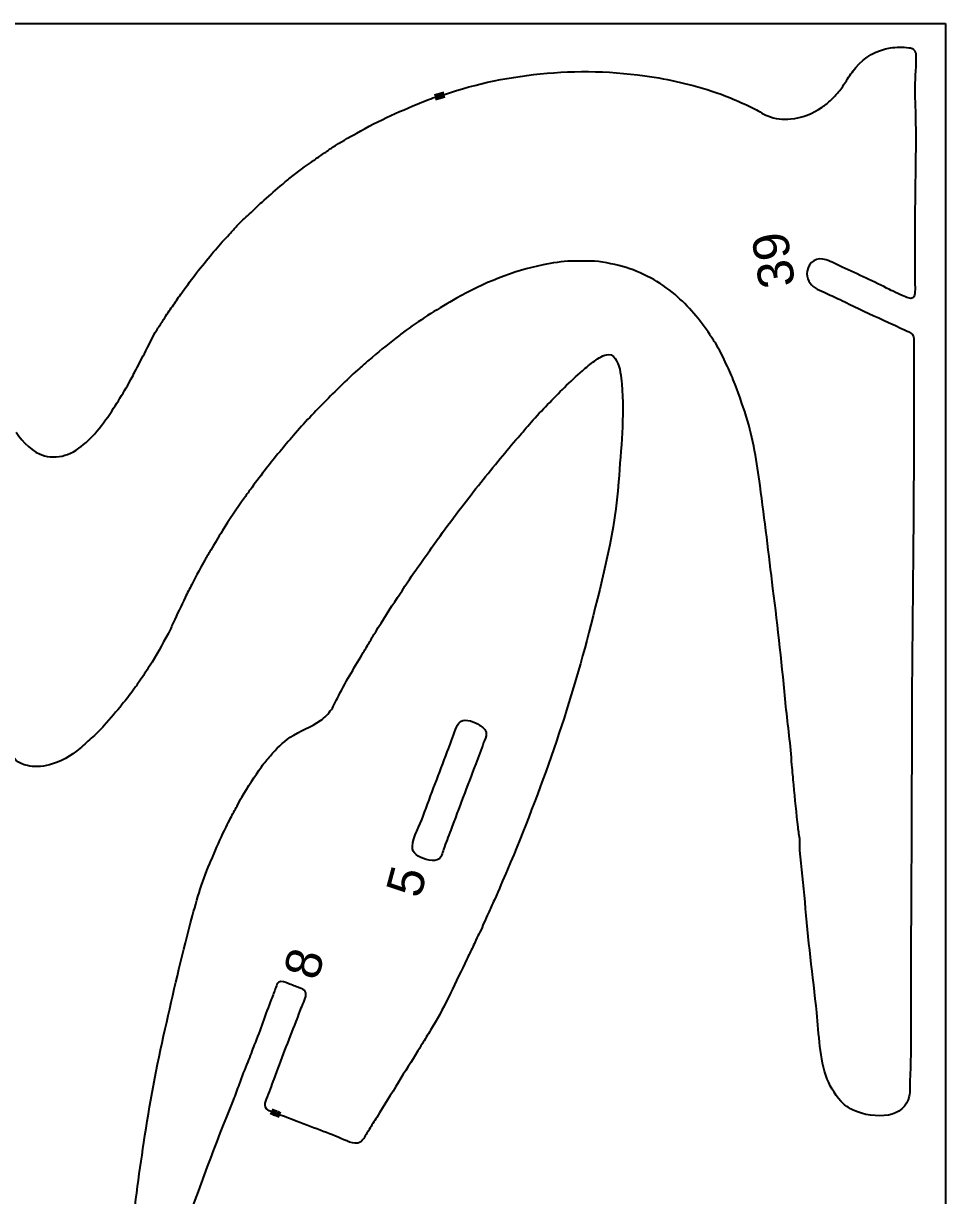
# Model space of a CAD drawing. Extents: x 0 to 181, y 67 to 296.
# Drawn here: x 90.6 to 180.6, y 181.3 to 295.7 of the extents above; entities that cross this region are included whole.
import ezdxf
from ezdxf.enums import TextEntityAlignment as Align

# ---------------------------------------------------------------- set-up
doc = ezdxf.new("R2010")
doc.units = 0
doc.layers.add('Cut', color=7, linetype='Continuous')
doc.layers.add('Stege', color=5, linetype='Continuous', lineweight=100)
doc.layers.add('Text', color=1, linetype='Continuous', lineweight=15)
doc.styles.add('textstyle19', font='')
doc.styles.add('textstyle20', font='')
doc.styles.add('textstyle29', font='')
doc.styles.get('textstyle19').set_extended_font_data('Arial')
doc.styles.get('textstyle20').set_extended_font_data('Arial')
doc.styles.get('textstyle29').set_extended_font_data('Arial')

msp = doc.modelspace()

# ---------------------------------------------------------------- linework, layer by layer
at = {"layer": 'Cut'}
for p, q in [((0.170826, 295.708873), (180.620413, 295.708873)), ((180.620413, 295.708873), (180.620413, 66.816444))]:
    msp.add_line(p, q, dxfattribs=at)
for points in [[(177.61091, 274.982906), (177.61091, 270.854701)], [(177.51262, 263.876068), (177.51262, 261.418803), (177.51262, 253.260684)]]:
    msp.add_lwpolyline(points, dxfattribs=at)
for points in [[(171.85498, 291.397413), (172.76515, 292.477892), (173.86011, 293.102618), (175.25191, 293.320076)], [(175.25215, 293.320098), (175.78685, 293.403704), (176.49257, 293.41832), (177.02138, 293.344671)], [(177.02138, 293.344671), (177.24351, 293.313719), (177.47646, 293.250224), (177.60817, 293.040993)], [(177.60817, 293.040993), (177.80868, 292.722629), (177.70941, 292.279368), (177.70941, 291.888889)], [(131.712912, 288.790508), (137.90049, 290.871382), (145.28015, 291.669442), (152.64507, 290.389935)], [(177.70941, 291.888889), (177.70941, 290.818967), (177.57475, 289.704037), (177.62091, 288.6453)], [(170.94579, 290.119635), (171.23673, 290.582368), (171.50605, 290.98359), (171.85498, 291.397413)], [(152.64507, 290.389935), (153.77737, 290.193255), (154.88413, 289.945248), (155.98695, 289.643132)], [(155.98695, 289.643132), (157.20968, 289.307922), (158.45994, 288.944208), (159.6237, 288.439358)], [(170.18896, 289.038439), (170.46122, 289.381925), (170.7099, 289.744352), (170.94579, 290.119635)], [(123.15789, 285.008524), (125.31831, 286.249246), (127.61831, 287.259733), (129.93994, 288.188333)], [(129.93994, 288.188333), (130.23481, 288.30639), (130.52182, 288.411306), (130.82455, 288.512093)], [(159.6237, 288.439358), (160.34515, 288.126224), (161.08233, 287.836758), (161.78609, 287.484602)], [(168.56814, 287.539124), (168.88955, 287.7573), (169.17361, 287.989226), (169.45276, 288.255977)], [(169.45276, 288.255977), (169.71716, 288.508377), (169.95994, 288.750841), (170.18896, 289.038439)], [(177.62091, 288.6453), (177.82044, 284.125308), (177.61091, 279.523145), (177.61091, 274.982906)], [(161.78609, 287.484602), (162.28836, 287.233185), (162.73853, 286.896686), (163.26045, 286.681332)], [(165.52114, 286.39334), (166.59742, 286.46745), (167.67763, 286.934233), (168.56814, 287.539124)], [(163.26045, 286.681332), (163.97896, 286.384789), (164.74955, 286.340263), (165.52114, 286.39334)], [(120.79891, 283.624691), (121.57148, 284.131575), (122.36665, 284.554225), (123.15789, 285.008524)], [(119.9143, 283.010276), (120.219, 283.215998), (120.49323, 283.424276), (120.79891, 283.624691)], [(118.93139, 282.327156), (119.26656, 282.56158), (119.57716, 282.782832), (119.9143, 283.010276)], [(116.67071, 280.639605), (117.40199, 281.224827), (118.15784, 281.78587), (118.93139, 282.327156)], [(115.6878, 279.837062), (116.01707, 280.107263), (116.34242, 280.376776), (116.67071, 280.639605)], [(113.91857, 278.283088), (114.50831, 278.794887), (115.07742, 279.336567), (115.6878, 279.837062)], [(112.84622, 277.273054), (113.21579, 277.612943), (113.54408, 277.958238), (113.91857, 278.283088)], [(111.56353, 276.06408), (111.9793, 276.497836), (112.41177, 276.873109), (112.84622, 277.273054)], [(110.86271, 275.277755), (111.10746, 275.541075), (111.3119, 275.801251), (111.56353, 276.06408)], [(108.86545, 273.017071), (109.30776, 273.548823), (109.754, 274.070648), (110.21203, 274.589721)], [(110.21203, 274.589721), (110.42336, 274.830336), (110.64451, 275.042644), (110.86271, 275.277755)], [(107.35669, 271.14955), (107.84028, 271.781362), (108.35041, 272.398332), (108.86545, 273.017071)], [(144.09378, 272.524141), (143.19934, 272.502221), (142.22823, 272.332277), (141.34165, 272.152012)], [(144.9784, 272.525641), (144.67665, 272.525641), (144.39357, 272.531541), (144.09378, 272.524141)], [(145.96131, 272.525248), (145.62908, 272.529148), (145.30964, 272.525641), (144.9784, 272.525641)], [(149.1066, 271.986124), (148.13353, 272.250231), (146.97566, 272.513256), (145.96131, 272.525248)], [(168.96129, 272.652043), (168.07569, 272.942295), (167.2756, 272.458214), (167.10458, 271.542735)], [(170.53394, 271.922235), (170.0071, 272.15715), (169.51073, 272.472073), (168.96129, 272.652043)], [(105.98553, 269.282028), (106.42883, 269.903716), (106.89079, 270.542605), (107.35669, 271.14955)], [(141.34165, 272.152012), (138.38605, 271.551359), (135.51105, 270.378359), (132.88866, 268.888863)], [(154.21772, 269.252564), (152.78071, 270.482769), (150.94562, 271.487103), (149.1066, 271.986124)], [(167.10458, 271.542735), (167.04168, 271.208645), (167.13408, 270.860303), (167.28248, 270.561303)], [(175.15359, 269.754043), (173.635, 270.511175), (172.08791, 271.229679), (170.53394, 271.922235)], [(167.28248, 270.561303), (167.42206, 270.279996), (167.60979, 270.088132), (167.88206, 269.918876)], [(167.88206, 269.918876), (168.16415, 269.742641), (168.46492, 269.632162), (168.76471, 269.486496)], [(177.61091, 270.854701), (177.61091, 270.303487), (177.70431, 269.625282), (177.57941, 269.193393)], [(105.16776, 268.102541), (105.42921, 268.481451), (105.71327, 268.89958), (105.98553, 269.282028)], [(132.88866, 268.888863), (131.19118, 267.924534), (129.55366, 266.911846), (127.97413, 265.768628)], [(157.62349, 265.350427), (156.66417, 266.785667), (155.52596, 268.133231), (154.21772, 269.252564)], [(168.76471, 269.486496), (169.32398, 269.214722), (169.78496, 269.014013), (170.33736, 268.760226)], [(170.33736, 268.760226), (170.63714, 268.622718), (170.9212, 268.470073), (171.22197, 268.324603)], [(176.72624, 269.021483), (176.32129, 269.185923), (175.57919, 269.541932), (175.15359, 269.754043)], [(177.57941, 269.193393), (177.44082, 268.712556), (177.04962, 268.890265), (176.72624, 269.021483)], [(104.75297, 267.512798), (104.89353, 267.720879), (105.02917, 267.900357), (105.16776, 268.102541)], [(171.22197, 268.324603), (172.48697, 267.712744), (173.77163, 267.115628), (175.0553, 266.543577)], [(103.68259, 265.841857), (103.89588, 266.177127), (104.10524, 266.488708), (104.31754, 266.824763)], [(104.31754, 266.824763), (104.46596, 267.060464), (104.59767, 267.283486), (104.75297, 267.512798)], [(175.0553, 266.543577), (175.64013, 266.282812), (176.24757, 265.983026), (176.82453, 265.713218)], [(102.43233, 263.482883), (102.87267, 264.279135), (103.18818, 265.066148), (103.68259, 265.841857)], [(127.97413, 265.768628), (127.63699, 265.524376), (127.31656, 265.266461), (126.99122, 265.013854)], [(158.19554, 264.465812), (158.00977, 264.764517), (157.82203, 265.053), (157.62349, 265.350427)], [(176.82453, 265.713218), (177.09877, 265.58485), (177.39167, 265.465231), (177.48112, 265.143526)], [(126.99122, 265.013854), (126.09383, 264.317564), (125.20724, 263.59847), (124.33737, 262.851461)], [(159.11652, 262.696581), (158.83541, 263.298906), (158.53955, 263.912436), (158.19554, 264.465812)], [(177.48112, 265.143526), (177.59022, 264.753214), (177.51262, 264.284368), (177.51262, 263.876068)], [(101.51233, 261.713652), (101.81998, 262.295631), (102.11288, 262.905622), (102.43233, 263.482883)], [(146.35475, 262.759585), (146.75479, 263.030376), (147.22069, 263.391594), (147.73082, 263.409483)], [(147.73078, 263.409483), (148.12197, 263.423243), (148.35394, 263.108517), (148.52496, 262.794479)], [(123.45276, 262.079094), (122.32143, 261.095008), (121.27464, 260.027081), (120.20917, 258.961512)], [(124.33737, 262.851461), (124.03857, 262.594923), (123.74763, 262.335141), (123.45276, 262.079094)], [(145.17526, 261.811966), (145.55958, 262.143303), (145.93898, 262.478376), (146.35475, 262.759585)], [(148.52496, 262.794479), (148.88274, 262.140256), (148.94761, 261.264979), (149.01543, 260.534188)], [(159.549, 261.811966), (159.40156, 262.115585), (159.26002, 262.38903), (159.11652, 262.696581)], [(100.64934, 260.141003), (100.82429, 260.444622), (100.98647, 260.723374), (101.15455, 261.025618)], [(101.15455, 261.025618), (101.28331, 261.258763), (101.3875, 261.47628), (101.51233, 261.713652)], [(143.43453, 260.197641), (143.99381, 260.749248), (144.57372, 261.293483), (145.17526, 261.811966)], [(159.90973, 260.92735), (159.79079, 261.233329), (159.69349, 261.515816), (159.549, 261.811966)], [(161.16391, 257.388889), (160.77665, 258.58135), (160.36284, 259.762017), (159.90973, 260.92735)], [(99.439379, 258.175191), (99.853183, 258.815652), (100.26699, 259.476263), (100.64934, 260.141003)], [(140.19094, 256.799145), (141.22496, 257.973423), (142.32582, 259.106321), (143.43453, 260.197641)], [(149.01543, 260.534188), (149.3162, 257.308291), (148.93093, 254.215282), (148.71172, 251)], [(120.20917, 258.961512), (119.09062, 257.843064), (118.0222, 256.706431), (116.9931, 255.521342)], [(97.790948, 255.914605), (98.407328, 256.65208), (98.929251, 257.386114), (99.439379, 258.175191)], [(162.51541, 250.606838), (162.19302, 252.894748), (161.87947, 255.181774), (161.16391, 257.388889)], [(138.90039, 255.324786), (139.33483, 255.821252), (139.7565, 256.306415), (140.19094, 256.799145)], [(89.924554, 255.816216), (90.583199, 254.843533), (91.524627, 253.864853), (92.687798, 253.534793)], [(94.948482, 253.66031), (95.746994, 253.963144), (96.3619, 254.483494), (96.970516, 255.041293)], [(96.970516, 255.041293), (97.26873, 255.314639), (97.52861, 255.60037), (97.790948, 255.914605)], [(116.9931, 255.521342), (116.07015, 254.458918), (115.19831, 253.377329), (114.33237, 252.277752)], [(137.17244, 253.260684), (137.73958, 253.953239), (138.3077, 254.648547), (138.90039, 255.324786)], [(92.687798, 253.534793), (93.383892, 253.337131), (94.267033, 253.401904), (94.948482, 253.66031)], [(133.403, 248.542735), (134.61688, 250.130128), (135.8927, 251.700124), (137.17244, 253.260684)], [(177.51262, 253.260684), (177.51262, 243.996303), (177.31604, 234.710397), (177.31604, 225.444444)], [(114.33237, 252.277752), (113.85173, 251.666876), (113.3593, 251.041846), (112.90716, 250.41023)], [(148.71172, 251), (148.39129, 246.312521), (147.15676, 241.577863), (146.00774, 237.042735)], [(163.77943, 240.581197), (163.36366, 243.92406), (162.98622, 247.27056), (162.51541, 250.606838)], [(112.20635, 249.427324), (111.44853, 248.367948), (110.71921, 247.286948), (110.02823, 246.183735)], [(112.90716, 250.41023), (112.66733, 250.075846), (112.45011, 249.768884), (112.20635, 249.427324)], [(131.28778, 245.692308), (131.96205, 246.638944), (132.68941, 247.608286), (133.403, 248.542735)], [(110.02823, 246.183735), (109.64293, 245.567354), (109.29891, 244.943209), (108.91558, 244.316213)], [(129.95594, 243.824786), (130.39137, 244.463774), (130.84547, 245.071111), (131.28778, 245.692308)], [(108.91558, 244.316213), (108.7072, 243.97426), (108.52536, 243.673589), (108.33075, 243.333307)], [(128.30171, 241.465812), (128.84133, 242.275137), (129.41829, 243.034432), (129.95594, 243.824786)], [(107.83831, 242.448692), (107.70759, 242.213679), (107.58669, 242.00029), (107.46776, 241.760658)], [(108.33075, 243.333307), (108.15776, 243.030671), (108.00442, 242.747987), (107.83831, 242.448692)], [(107.46776, 241.760658), (107.33506, 241.490457), (107.20237, 241.244239), (107.06378, 240.974333)], [(127.1468, 239.696581), (127.54389, 240.279838), (127.90953, 240.877543), (128.30171, 241.465812)], [(107.06378, 240.974333), (106.84361, 240.545589), (106.62344, 240.127166), (106.419, 239.696555)], [(165.04639, 229.081197), (164.67485, 232.91915), (164.25614, 236.752679), (163.77943, 240.581197)], [(106.419, 239.696555), (106.04647, 238.909739), (105.61203, 238.038196), (105.25524, 237.23929)], [(125.00701, 236.354701), (125.69701, 237.481504), (126.40274, 238.60644), (127.1468, 239.696581)], [(105.25524, 237.23929), (105.08618, 236.860577), (104.94169, 236.517739), (104.74707, 236.158094)], [(146.00774, 237.042735), (143.94364, 228.892872), (141.13548, 220.877765), (137.86928, 213.15812)], [(104.74707, 236.158094), (104.17895, 235.106089), (103.59904, 234.035803), (102.94049, 233.012795)], [(124.35731, 235.273504), (124.5765, 235.63944), (124.78389, 235.990731), (125.00701, 236.354701)], [(123.70859, 234.192308), (123.92385, 234.554803), (124.13911, 234.910222), (124.35731, 235.273504)], [(121.26705, 229.867521), (122.0062, 231.342568), (122.87116, 232.77938), (123.70859, 234.192308)], [(102.94049, 233.012795), (102.62105, 232.517115), (102.30652, 232.022222), (101.96741, 231.538436)], [(101.96741, 231.538436), (101.75609, 231.236978), (101.55263, 230.955179), (101.33737, 230.65382)], [(101.33737, 230.65382), (100.99532, 230.173769), (100.64344, 229.737752), (100.27583, 229.277752)], [(120.69599, 228.786325), (120.93778, 229.137615), (121.07834, 229.490872), (121.26705, 229.867521)], [(100.27583, 229.277752), (99.711644, 228.572713), (99.127798, 227.904436), (98.528225, 227.213649)], [(119.6197, 227.689303), (120.04137, 227.981128), (120.4021, 228.361906), (120.69599, 228.786325)], [(165.62336, 223.380342), (165.5172, 225.283641), (165.2302, 227.18291), (165.04639, 229.081197)], [(116.67099, 226.058859), (117.60868, 226.689), (118.69381, 227.049235), (119.6197, 227.689303)], [(132.80929, 226.820507), (132.91938, 227.10496), (133.01275, 227.4419), (133.29485, 227.604079)], [(133.29485, 227.604079), (133.83741, 227.915562), (134.69156, 227.563589), (135.14959, 227.253084)], [(91.016857, 223.301487), (89.266204, 223.611987), (88.801191, 225.584777), (88.360554, 227.017068)], [(98.528225, 227.213649), (98.17261, 226.803188), (97.801858, 226.473521), (97.405747, 226.115743)], [(131.99938, 224.658114), (132.26771, 225.378682), (132.53309, 226.102985), (132.80929, 226.820507)], [(135.14959, 227.253084), (135.4366, 227.05837), (135.77963, 226.81402), (135.79438, 226.42587)], [(97.405747, 226.115743), (96.987913, 225.738406), (96.568507, 225.335021), (96.127969, 224.967218)], [(114.73368, 224.264957), (115.29688, 224.907876), (115.95838, 225.579692), (116.67099, 226.058859)], [(135.54275, 225.542729), (135.30587, 224.846537), (135.03656, 224.165186), (134.7751, 223.478626)], [(135.79438, 226.42587), (135.80618, 226.120186), (135.64203, 225.834456), (135.54275, 225.542729)], [(177.31604, 225.444444), (177.31604, 216.200902), (177.21774, 206.971611), (177.21774, 197.726496)], [(96.127969, 224.967218), (95.296529, 224.272991), (94.240199, 223.616705), (93.179251, 223.38179)], [(113.86282, 223.183761), (114.14787, 223.576923), (114.41718, 223.904329), (114.73368, 224.264957)], [(129.6404, 218.367515), (130.40707, 220.465037), (131.21797, 222.56246), (131.99938, 224.658114)], [(91.999763, 223.196414), (91.678451, 223.188314), (91.366084, 223.239564), (91.016857, 223.301487)], [(93.179251, 223.38179), (92.784712, 223.29451), (92.382212, 223.206047), (91.999763, 223.196414)], [(111.95402, 220.235043), (112.52902, 221.217556), (113.19838, 222.269462), (113.86282, 223.183761)], [(134.7751, 223.478626), (133.95339, 221.317708), (133.13267, 219.160229), (132.33061, 216.991447)], [(165.71776, 222.397436), (165.70206, 222.727791), (165.64406, 223.008705), (165.62336, 223.380342)], [(165.81606, 221.41453), (165.78366, 221.785675), (165.73346, 222.066983), (165.71776, 222.397436)], [(166.22593, 217.286325), (166.08046, 218.637034), (165.93499, 220.058021), (165.81606, 221.41453)], [(111.47534, 219.350427), (111.64047, 219.64756), (111.78005, 219.938009), (111.95402, 220.235043)], [(110.84727, 218.17094), (111.05466, 218.58494), (111.25812, 218.958641), (111.47534, 219.350427)], [(109.24316, 214.730769), (109.60684, 215.584423), (109.99607, 216.467662), (110.40496, 217.286325)], [(110.40496, 217.286325), (110.55338, 217.584342), (110.6959, 217.867812), (110.84727, 218.17094)], [(128.58673, 215.418797), (128.64573, 216.365827), (129.31309, 217.473857), (129.6404, 218.367515)], [(166.39695, 216.008547), (166.36845, 216.425889), (166.27213, 216.850308), (166.22593, 217.286325)], [(132.33061, 216.991447), (132.10061, 216.370545), (131.83425, 215.752297), (131.6298, 215.123926)], [(128.96809, 214.611733), (128.70861, 214.821092), (128.56608, 215.080481), (128.58673, 215.418797)], [(131.6298, 215.123926), (131.50694, 214.745998), (131.42241, 214.269584), (131.01155, 214.101998)], [(166.41465, 215.025641), (166.39105, 215.373295), (166.41865, 215.687726), (166.39695, 216.008547)], [(166.9061, 210.012821), (166.78324, 211.684842), (166.52866, 213.354111), (166.41465, 215.025641)], [(108.83034, 213.747863), (108.97876, 214.073009), (109.10261, 214.402675), (109.24316, 214.730769)], [(131.01155, 214.101998), (130.41788, 213.8604), (129.43399, 214.236067), (128.96809, 214.611733)], [(106.94808, 207.948718), (107.47688, 209.900179), (107.99291, 211.910321), (108.83034, 213.747863)], [(137.86928, 213.15812), (137.44761, 212.161551), (137.03184, 211.185132), (136.59347, 210.209402)], [(136.27206, 209.521368), (136.18456, 209.31938), (136.10496, 209.132432), (136.00864, 208.931624)], [(136.59347, 210.209402), (136.48731, 209.974094), (136.37526, 209.757265), (136.27206, 209.521368)], [(168.06003, 199.200855), (167.67473, 202.801632), (167.1705, 206.401329), (166.9061, 210.012821)], [(136.00864, 208.931624), (135.85432, 208.606675), (135.71377, 208.286641), (135.57026, 207.948718)], [(104.47116, 197.628205), (105.26338, 201.076338), (106.02316, 204.533415), (106.94808, 207.948718)], [(135.18496, 207.064103), (135.04736, 206.796457), (134.9186, 206.554368), (134.7977, 206.277778)], [(135.57026, 207.948718), (135.4415, 207.64559), (135.33437, 207.354551), (135.18496, 207.064103)], [(134.7977, 206.277778), (134.69449, 206.040996), (134.59915, 205.825444), (134.48612, 205.589744)], [(134.48612, 205.589744), (134.29543, 205.190094), (134.09787, 204.810987), (133.90227, 204.410256)], [(133.90227, 204.410256), (132.82697, 202.205991), (131.83129, 199.932923), (130.56924, 197.824786)], [(115.26543, 201.658021), (115.12389, 201.279996), (114.97646, 200.862556), (114.82312, 200.478632)], [(115.55539, 202.17041), (115.38928, 202.049218), (115.33915, 201.85588), (115.26543, 201.658021)], [(116.4744, 202.031329), (116.20116, 202.138466), (115.79128, 202.342517), (115.55539, 202.17041)], [(117.5556, 201.623915), (117.22141, 201.747761), (116.81351, 201.898637), (116.4744, 202.031329)], [(118.14141, 201.242842), (118.01364, 201.467632), (117.78265, 201.539974), (117.5556, 201.623915)], [(114.82312, 200.478632), (114.24026, 199.021966), (113.76453, 197.495513), (113.16005, 196.05556)], [(117.60864, 199.299145), (117.77082, 199.751577), (118.07355, 200.317731), (118.17971, 200.773406)], [(118.17971, 200.773406), (118.21611, 200.929491), (118.22691, 201.09059), (118.14141, 201.242842)], [(117.24693, 198.316239), (117.38355, 198.648462), (117.48872, 198.963581), (117.60864, 199.299145)], [(169.07931, 192.71368), (168.28217, 194.72175), (168.28807, 197.07188), (168.06003, 199.200855)], [(115.10321, 192.71368), (115.80206, 194.58218), (116.49009, 196.47132), (117.24693, 198.316239)], [(102.39231, 186.52137), (102.93979, 190.23577), (103.62979, 193.96885), (104.47116, 197.628205)], [(130.56924, 197.824786), (130.28518, 197.351026), (130.00996, 196.91265), (129.72492, 196.44872)], [(177.21774, 197.726496), (177.21774, 195.98577), (177.24724, 194.24897), (177.12834, 192.51709)], [(113.16005, 196.05556), (112.92808, 195.50218), (112.75607, 194.93111), (112.52804, 194.38462)], [(129.72492, 196.44872), (129.52146, 196.1165), (129.33372, 195.79803), (129.13419, 195.46581)], [(129.13419, 195.46581), (128.52381, 194.44949), (127.83676, 193.43415), (127.22736, 192.4188)], [(112.52804, 194.38462), (112.23218, 193.67692), (111.94026, 192.94662), (111.67979, 192.22222)], [(111.67979, 192.22222), (111.48911, 191.6944), (111.31218, 191.16363), (111.09594, 190.64957)], [(114.36996, 190.74786), (114.60095, 191.39462), (114.86142, 192.06791), (115.10321, 192.71368)], [(127.22736, 192.4188), (126.52949, 191.25603), (125.81197, 190.11979), (125.10526, 188.97863)], [(170.6608, 190.30261), (169.97375, 190.94346), (169.42431, 191.84577), (169.07931, 192.71368)], [(177.12834, 192.51709), (177.09494, 192.03449), (177.18334, 191.51748), (177.08114, 191.04274)], [(177.08114, 191.04274), (176.87473, 190.08833), (176.01567, 189.33444), (175.05537, 189.19585)], [(111.09594, 190.64957), (109.30804, 186.38769), (107.82188, 181.9715), (106.13423, 177.67521)], [(114.24612, 189.97235), (114.14982, 190.21513), (114.28442, 190.50902), (114.36996, 190.74786)], [(114.80342, 189.55265), (114.56654, 189.64705), (114.34342, 189.72466), (114.24612, 189.97235)], [(171.6152, 189.69222), (171.26529, 189.86226), (170.94486, 190.03722), (170.6608, 190.30261)], [(121.09402, 187.15239), (119.5086, 187.7559), (117.87501, 188.38791), (115.7, 189.2)], [(125.10526, 188.97863), (124.85855, 188.58056), (124.61971, 188.20214), (124.37693, 187.79915)], [(175.05537, 189.19585), (173.92602, 189.03269), (172.63939, 189.19385), (171.6152, 189.69222)], [(124.37693, 187.79915), (124.18723, 187.48462), (123.97295, 187.10226), (123.7577, 186.82214)], [(101.33765, 176.69231), (101.33765, 179.97816), (101.91363, 183.27581), (102.39231, 186.52137)], [(123.25445, 186.46338), (122.62342, 186.35329), (121.73291, 186.90962), (121.09402, 187.15239)], [(123.7577, 186.82214), (123.62009, 186.64325), (123.49821, 186.50564), (123.25445, 186.46338)]]:
    msp.add_open_spline(points, degree=3, dxfattribs=at)
at = {"layer": 'Stege'}
msp.add_line((130.82455, 288.512093), (131.712912, 288.790508), dxfattribs=at)
msp.add_open_spline([(115.7, 189.2), (115.462854, 189.292944), (115.26048, 189.37081), (114.80342, 189.55265)], degree=3, dxfattribs=at)

# ---------------------------------------------------------------- texts
at = {"layer": 'Text'}
for s, rotation, style, p in [('39', 99, 'textstyle29', (163.814041, 272.598666)), ('5', 75, 'textstyle19', (128, 212)), ('8', 75, 'textstyle20', (118, 204))]:
    msp.add_text(s, height=3.5, rotation=rotation, dxfattribs=dict(at, style=style)).set_placement(p, align=Align.MIDDLE_CENTER)

doc.saveas('drawing.dxf')
